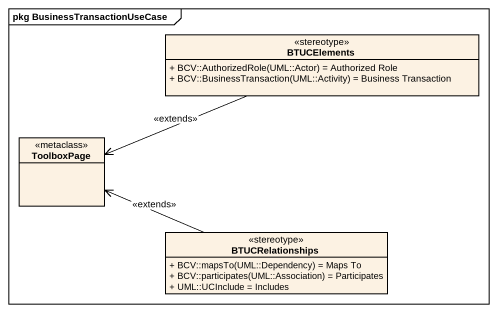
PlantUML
@startuml
mainframe pkg BusinessTransactionUseCase
hide circle
hide empty members
skinparam classAttributeIconSize 0
class BTUCElements <<stereotype>> {
  {field} + BCV::AuthorizedRole(UML::Actor) = Authorized Role
  {field} + BCV::BusinessTransaction(UML::Activity) = Business Transaction
}
class ToolboxPage <<metaclass>>
class BTUCRelationships <<stereotype>> {
  {field} + BCV::mapsTo(UML::Dependency) = Maps To
  {field} + BCV::participates(UML::Association) = Participates
  + UML::UCInclude = Includes
}
BTUCElements -left-> ToolboxPage : <<extends>>
BTUCRelationships -left-> ToolboxPage : <<extends>>
@enduml
